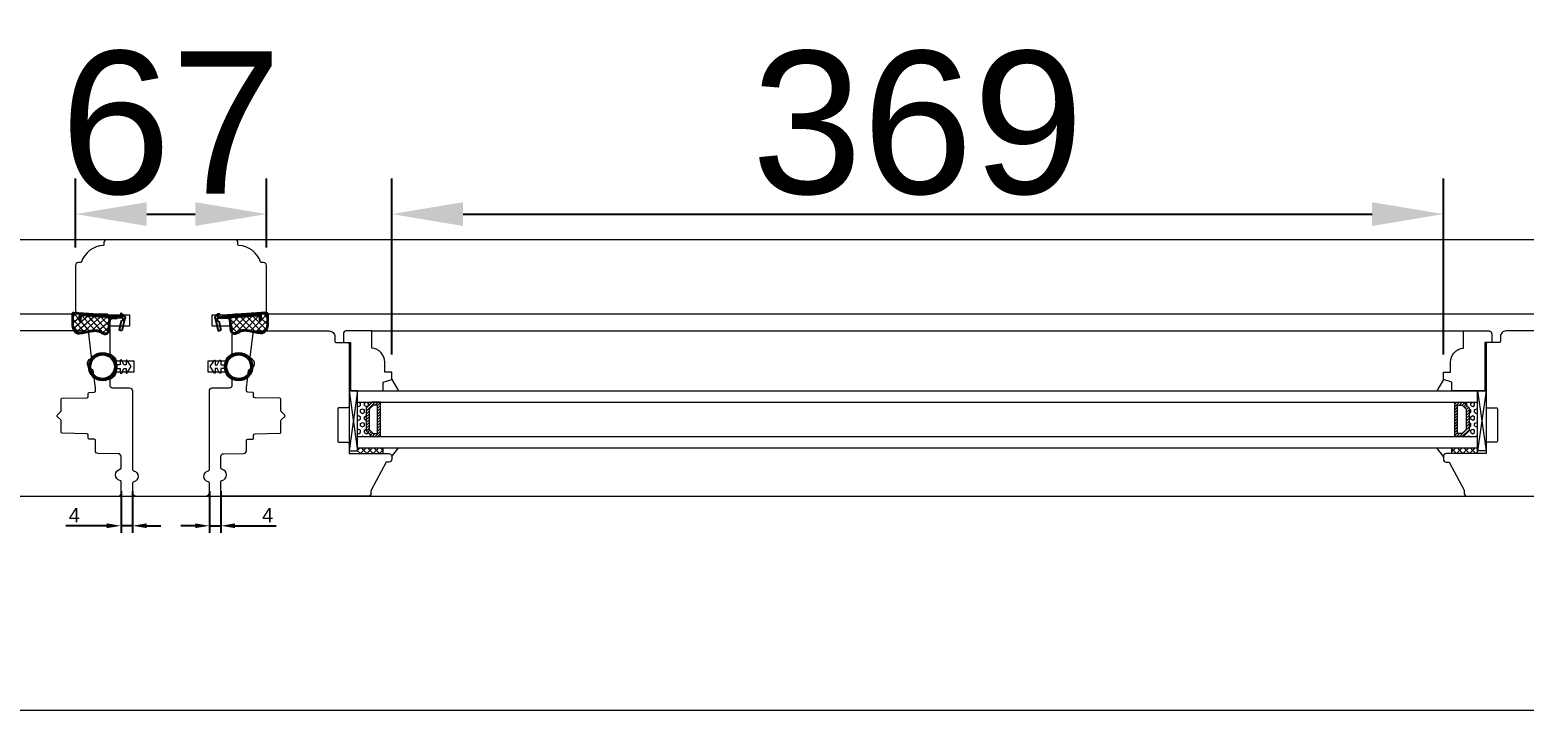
# Model space of a CAD drawing. Header units: millimetres. Extents: x 0 to 182016, y 11 to 3710.
# Drawn here: x 14310 to 14835, y 990 to 1228 of the extents above; entities that cross this region are included whole.
import ezdxf

# ---------------------------------------------------------------- set-up
doc = ezdxf.new("R2010")
doc.units = ezdxf.units.MM
for name, color, linetype, lineweight in [('Matmenys', 10, 'Continuous', 20), ('OTHER', 251, 'Continuous', 13), ('Stakta', 7, 'Continuous', 25), ('Testinės profilio linijos', 7, 'Continuous', 5)]:
    doc.layers.add(name, color=color, linetype=linetype, lineweight=lineweight)
doc.styles.get("Standard").update_dxf_attribs({"font": 'arial.ttf'})
doc.dimstyles.new('2', dxfattribs={"dimscale": 2, "dimtxt": 2.5, "dimasz": 2.5, "dimexe": 1.25, "dimexo": 0.625, "dimtad": 1, "dimtxsty": 'Standard', "dimcen": 2.5, "dimadec": 0, "dimazin": 0, "dimtfac": 1, "dimtmove": 0, "dimatfit": 3, "dimfxl": 1, "dimarcsym": 0})
doc.dimstyles.new('Padidinti matmenys', dxfattribs={"dimscale": 10, "dimtxt": 5, "dimasz": 2.5, "dimexe": 1.25, "dimexo": 0.625, "dimtad": 1, "dimdec": 1, "dimtxsty": 'Standard', "dimcen": 2.5, "dimadec": 0, "dimazin": 0, "dimtfac": 1, "dimtdec": 1, "dimtmove": 0, "dimatfit": 3, "dimfxl": 1, "dimarcsym": 0})

# ---------------------------------------------------------------- blocks, each defined once
blk = doc.blocks.new('*D1421')
at = {"layer": 'Defpoints', "color": 0, "transparency": 16777216}
for p in [(14373.22, 1067.84), (14377.22, 1067.84), (14373.22, 1054.47)]:
    blk.add_point(p, dxfattribs=at)
at = {"layer": 'Matmenys', "color": 0, "lineweight": -2, "transparency": 16777216}
for p, q in [((14373.22, 1066.59), (14373.22, 1051.97)), ((14377.22, 1066.59), (14377.22, 1051.97)), ((14368.22, 1054.47), (14363.22, 1054.47)), ((14373.22, 1054.47), (14377.22, 1054.47)), ((14382.22, 1054.47), (14396.62, 1054.47))]:
    blk.add_line(p, q, dxfattribs=at)
at = {"layer": 'Matmenys', "color": 0, "transparency": 16777216}
for points in [[(14368.22, 1055.31), (14368.22, 1053.64), (14373.22, 1054.47)], [(14382.22, 1055.31), (14382.22, 1053.64), (14377.22, 1054.47)]]:
    blk.add_solid(points, dxfattribs=at)
at = {"layer": 'Matmenys', "color": 0, "transparency": 16777216, "insert": (14393.64, 1058.22), "char_height": 5, "attachment_point": 5}
blk.add_mtext('4', dxfattribs=at)
blk = doc.blocks.new('*D1422')
at = {"layer": 'Defpoints', "color": 0, "transparency": 16777216}
for p in [(14342.22, 1067.84), (14346.22, 1067.84), (14346.22, 1054.47)]:
    blk.add_point(p, dxfattribs=at)
at = {"layer": 'Matmenys', "color": 0, "lineweight": -2, "transparency": 16777216}
for p, q in [((14342.22, 1066.59), (14342.22, 1051.97)), ((14346.22, 1066.59), (14346.22, 1051.97)), ((14337.22, 1054.47), (14322.82, 1054.47)), ((14346.22, 1054.47), (14342.22, 1054.47)), ((14351.22, 1054.47), (14356.22, 1054.47))]:
    blk.add_line(p, q, dxfattribs=at)
at = {"layer": 'Matmenys', "color": 0, "transparency": 16777216}
for points in [[(14337.22, 1055.31), (14337.22, 1053.64), (14342.22, 1054.47)], [(14351.22, 1055.31), (14351.22, 1053.64), (14346.22, 1054.47)]]:
    blk.add_solid(points, dxfattribs=at)
at = {"layer": 'Matmenys', "color": 0, "transparency": 16777216, "insert": (14325.8, 1058.22), "char_height": 5, "attachment_point": 5}
blk.add_mtext('4', dxfattribs=at)
blk = doc.blocks.new('*D1440')
at = {"color": 0, "lineweight": -2, "transparency": 16777216}
for p, q in [((14437.22, 1114.56), (14437.22, 1176.3)), ((14806.21, 1114.56), (14806.21, 1176.3)), ((14462.22, 1163.8), (14781.21, 1163.8))]:
    blk.add_line(p, q, dxfattribs=at)
at = {"color": 0, "transparency": 16777216}
for points in [[(14462.22, 1167.97), (14462.22, 1159.64), (14437.22, 1163.8)], [(14781.21, 1167.97), (14781.21, 1159.64), (14806.21, 1163.8)]]:
    blk.add_solid(points, dxfattribs=at)
at = {"layer": 'Defpoints', "color": 0, "transparency": 16777216}
for p in [(14806.21, 1163.8), (14437.22, 1108.31), (14806.21, 1108.31)]:
    blk.add_point(p, dxfattribs=at)
at = {"color": 0, "lineweight": 5, "transparency": 16777216, "insert": (14621.72, 1195.6), "char_height": 50, "attachment_point": 5}
blk.add_mtext('369', dxfattribs=at)
blk = doc.blocks.new('*D2009')
at = {"color": 0, "lineweight": -2, "transparency": 16777216}
for p, q in [((14326.22, 1152.05), (14326.22, 1176.3)), ((14393.22, 1152.05), (14393.22, 1176.3)), ((14351.22, 1163.8), (14368.22, 1163.8))]:
    blk.add_line(p, q, dxfattribs=at)
at = {"color": 0, "transparency": 16777216}
for points in [[(14351.22, 1167.97), (14351.22, 1159.64), (14326.22, 1163.8)], [(14368.22, 1167.97), (14368.22, 1159.64), (14393.22, 1163.8)]]:
    blk.add_solid(points, dxfattribs=at)
at = {"layer": 'Defpoints', "color": 0, "transparency": 16777216}
for p in [(14393.22, 1163.8), (14326.22, 1145.8), (14393.22, 1145.8)]:
    blk.add_point(p, dxfattribs=at)
at = {"color": 0, "lineweight": 5, "transparency": 16777216, "insert": (14359.72, 1195.58), "char_height": 50, "attachment_point": 5}
blk.add_mtext('67', dxfattribs=at)

msp = doc.modelspace()

# ---------------------------------------------------------------- hatches: boundary and pattern name
at = {"lineweight": 0}
h = msp.add_hatch(dxfattribs=at)
h.set_pattern_fill('HEX', color=256, scale=0.25, angle=90, style=0)
h.set_pattern_definition([(90, (-3922.0498, -11821.5974), (1.374815, -4e-16), [0.79375, -1.5875]), (330, (-3922.0498, -11821.5974), (-0.6874075, -1.190624716), [0.79375, -1.5875]), (30, (-3922.0498, -11820.8036), (0.6874075, -1.190624716), [0.79375, -1.5875])])
h.paths.add_polyline_path([(14425.2212721, 1085.8109378), (14430.2212721, 1085.8109378), (14428.2212721, 1087.8109378), (14428.2212721, 1095.8109378), (14430.2212721, 1097.8109378), (14425.2212721, 1097.8116468)])
h = msp.add_hatch(dxfattribs=at)
h.set_pattern_fill('JIS_WOOD', color=256, angle=90, style=0)
h.set_pattern_definition([(45, (-3922.04975, -11821.59735), (0.5, -0.5), [])])
h.paths.add_polyline_path([(14428.2212721, 1095.8109378), (14428.2212721, 1087.8109378), (14430.2212721, 1085.8109378), (14433.2212721, 1085.8109378), (14433.2390055, 1097.8475204), (14430.2212721, 1097.8109378)])
h.paths.add_polyline_path([(14429.2212721, 1088.2251513), (14429.2212721, 1095.3967242), (14430.6354857, 1096.8109378), (14432.2212721, 1096.8109378), (14432.2212721, 1086.8109378), (14430.6354857, 1086.8109378)], flags=16)
h = msp.add_hatch(dxfattribs=at)
h.set_pattern_fill('JIS_WOOD', color=256, angle=90, style=0)
h.set_pattern_definition([(45, (-3932.56094, -11821.59735), (0.5, -0.5), [])])
h.paths.add_polyline_path([(14815.2101689, 1095.8109378), (14815.2101689, 1087.8109378), (14813.2101689, 1085.8109378), (14810.2101689, 1085.8109378), (14810.1924354, 1097.8475204), (14813.2101689, 1097.8109378)])
h.paths.add_polyline_path([(14814.2101689, 1088.2251513), (14814.2101689, 1095.3967242), (14812.7959553, 1096.8109378), (14811.2101689, 1096.8109378), (14811.2101689, 1086.8109378), (14812.7959553, 1086.8109378)], flags=16)
h = msp.add_hatch(dxfattribs=at)
h.set_pattern_fill('HEX', color=256, scale=0.25, angle=90, style=0)
h.set_pattern_definition([(90, (-3932.561, -11821.5974), (1.374815, -4e-16), [0.79375, -1.5875]), (330, (-3932.561, -11821.5974), (-0.6874075, -1.190624716), [0.79375, -1.5875]), (30, (-3932.561, -11820.8036), (0.6874075, -1.190624716), [0.79375, -1.5875])])
h.paths.add_polyline_path([(14818.2101689, 1085.8109378), (14813.2101689, 1085.8109378), (14815.2101689, 1087.8109378), (14815.2101689, 1095.8109378), (14813.2101689, 1097.8109378), (14818.2101689, 1097.8116468)])
at = {"lineweight": 0, "ltscale": 0.5}
h = msp.add_hatch(dxfattribs=at)
h.set_pattern_fill('ANSI37', color=256, scale=0.5, angle=90, style=0)
h.set_pattern_definition([(135, (14421.7213, 1079.8116), (-1.12253, -1.12253), []), (225, (14421.7213, 1079.8116), (1.12253, -1.12253), [])])
h.paths.add_polyline_path([(14434.2212721, 1081.8116468), (14425.2212721, 1081.8116468), (14425.2212721, 1079.8116468), (14434.2212721, 1079.8116468)])
h = msp.add_hatch(dxfattribs=at)
h.set_pattern_fill('ANSI37', color=256, scale=0.5, angle=90, style=0)
h.set_pattern_definition([(135, (14411.2101, 1079.8116), (-1.122532, -1.122532), []), (225, (14411.2101, 1079.8116), (1.122532, -1.122532), [])])
h.paths.add_polyline_path([(14809.2101689, 1081.8116468), (14818.2101689, 1081.8116468), (14818.2101689, 1079.8116468), (14809.2101689, 1079.8116468)])
at = {"layer": 'Matmenys'}
h = msp.add_hatch(dxfattribs=at)
h.set_pattern_fill('ANSI37', color=252, scale=0.5, angle=-93.589345612, style=0)
h.set_pattern_definition([(311.4106544, (10761.1958, -271065.189), (1.190606082, 1.0500540025), []), (41.4106544, (10761.1958, -271065.189), (-1.0500540025, 1.190606082), [])])
edge = h.paths.add_edge_path()
edge.add_arc((14328.1471562, 1128.1172231), 0.1, 86.410654388, 176.410654388)
edge.add_line((14328.0473523, 1128.1234836), (14327.9502691, 1126.5757979))
edge.add_arc((14327.7007595, 1126.5914491), 0.25, 176.410654388, 356.410654388, ccw=False)
edge.add_line((14327.4512499, 1126.6071004), (14327.5796356, 1128.6538053))
edge.add_arc((14327.6794394, 1128.6475448), 0.1, 86.410654381, 176.410654388, ccw=False)
edge.add_line((14327.6856999, 1128.7473486), (14327.6904449, 1128.8229916))
edge.add_line((14327.6904449, 1128.8229916), (14325.708644, 1128.947306))
edge.add_spline(control_points=[(14325.708644, 1128.947306), (14325.6294855, 1128.9355037), (14325.5594938, 1128.9243281), (14325.475743, 1128.9025342), (14325.4521787, 1128.8931484), (14325.4282957, 1128.8804535), (14325.4202361, 1128.8742043), (14325.3957482, 1128.8486154), (14325.3768554, 1128.8193784), (14325.343152, 1128.7150587), (14325.3300301, 1128.6421264), (14325.3103279, 1128.3891434), (14325.3208263, 1128.1753093), (14325.3401544, 1127.7328308), (14325.3446298, 1127.513502), (14325.345706, 1127.0936111), (14325.342674, 1126.8905249), (14325.3299636, 1126.3003176), (14325.3167871, 1125.9322675), (14325.3170488, 1125.1790861), (14325.3355451, 1124.8023362), (14325.4387315, 1124.2092317), (14325.4986255, 1123.9816608), (14325.6516611, 1123.5845596), (14325.7344105, 1123.4127719), (14325.9384107, 1123.0716042), (14326.0585255, 1122.9054015), (14326.3259706, 1122.6142418), (14326.4736443, 1122.4906618), (14326.7548288, 1122.330943), (14326.8901251, 1122.2833891), (14327.1914239, 1122.2237841), (14327.3550239, 1122.2130808), (14327.9396207, 1122.2268247), (14328.4035363, 1122.3215789), (14329.2960324, 1122.4933212), (14329.7231126, 1122.5770158), (14330.8014613, 1122.7882021), (14331.4595118, 1122.9219362), (14332.4526137, 1123.0468622), (14332.7562149, 1123.077356), (14333.3782585, 1123.1016915), (14333.6941626, 1123.0941507), (14334.2433708, 1123.0092664), (14334.4794542, 1122.9479277), (14334.8801056, 1122.7754674), (14335.0387382, 1122.6806189), (14335.3373969, 1122.4963506), (14335.4788542, 1122.4064931), (14335.7806371, 1122.25041), (14335.9456898, 1122.1804398), (14336.3108115, 1122.0607086), (14336.5117616, 1122.0177061), (14336.8511782, 1121.9938074), (14336.9931637, 1122.0070132), (14337.1883844, 1122.0670524), (14337.2537122, 1122.1037926), (14337.3804355, 1122.2123417), (14337.4396134, 1122.2844079), (14337.5966909, 1122.5484955), (14337.6781906, 1122.7896038), (14337.7948079, 1123.3400147), (14337.8313394, 1123.6482098), (14337.8846109, 1124.2444276), (14337.9038334, 1124.5319786), (14337.9471928, 1125.0624685), (14337.969329, 1125.3107269), (14338.0055433, 1125.7155292), (14338.0196297, 1125.8729326), (14338.0477518, 1126.196865), (14338.0627879, 1126.3751822), (14338.1310729, 1126.6780493), (14338.1667079, 1126.7958713), (14338.2623047, 1127.0083501), (14338.3154516, 1127.1022648), (14338.4340924, 1127.2474586), (14338.4897146, 1127.3024767), (14338.6134818, 1127.3915687), (14338.6771088, 1127.4244481), (14338.7959729, 1127.4726162), (14338.8530499, 1127.4894975), (14338.9536303, 1127.5154414), (14338.9980259, 1127.525159), (14339.0390222, 1127.5341949)], knot_values=[0, 0, 0, 0, 0.2245066002, 0.2245066002, 0.377043448, 0.377043448, 0.5295802957, 0.5295802957, 0.8082977366, 0.8082977366, 1.0870151774, 1.0870151774, 1.6244414062, 1.6244414062, 2.161867635, 2.161867635, 2.6992938638, 2.6992938638, 3.7741463214, 3.7741463214, 5.0334406395, 5.0334406395, 5.8656302806, 5.8656302806, 6.5060139406, 6.5060139406, 7.1463976006, 7.1463976006, 7.7996240151, 7.7996240151, 8.3563201169, 8.3563201169, 8.9130162187, 8.9130162187, 10.239934143, 10.239934143, 11.5668520673, 11.5668520673, 13.5970761059, 13.5970761059, 14.4582175179, 14.4582175179, 15.3193589298, 15.3193589298, 15.9856015553, 15.9856015553, 16.5061017172, 16.5061017172, 17.0266018791, 17.0266018791, 17.547102041, 17.547102041, 18.1672448488, 18.1672448488, 18.7176261004, 18.7176261004, 19.1465766047, 19.1465766047, 19.5755271091, 19.5755271091, 20.3898249977, 20.3898249977, 21.2041228863, 21.2041228863, 21.9655448497, 21.9655448497, 22.7269668131, 22.7269668131, 23.2229068178, 23.2229068178, 23.7188468224, 23.7188468224, 24.0184411081, 24.0184411081, 24.2549295987, 24.2549295987, 24.4119994701, 24.4119994701, 24.5501072405, 24.5501072405, 24.6882150108, 24.6882150108, 24.8099116426, 24.8099116426, 24.8099116426, 24.8099116426], degree=3, periodic=0)
edge.add_line((14339.0390222, 1127.5341949), (14328.1534167, 1128.217027))
h = msp.add_hatch(dxfattribs=at)
h.set_pattern_fill('ANSI37', color=252, scale=0.5, angle=-180, style=0)
h.set_pattern_definition([(225, (-145253.6637, -1098353.8803), (1.1225320151, -1.1225320151), []), (315, (-145253.6637, -1098353.8803), (1.1225320151, 1.1225320151), [])])
edge = h.paths.add_edge_path()
edge.add_arc((14390.632825, 1128.1172231), 0.1, 363.589345612, 453.589345612, ccw=False)
edge.add_line((14390.7326289, 1128.1234836), (14390.8297121, 1126.5757979))
edge.add_arc((14391.0792217, 1126.5914491), 0.25, 183.589345612, 363.589345612)
edge.add_line((14391.3287313, 1126.6071004), (14391.2003456, 1128.6538053))
edge.add_arc((14391.1005418, 1128.6475448), 0.1, 363.589345612, 453.589345619)
edge.add_line((14391.0942813, 1128.7473486), (14391.0895363, 1128.8229916))
edge.add_line((14391.0895363, 1128.8229916), (14393.0713372, 1128.947306))
edge.add_spline(control_points=[(14393.0713372, 1128.947306), (14393.1504957, 1128.9355037), (14393.2204874, 1128.9243281), (14393.3042382, 1128.9025342), (14393.3278025, 1128.8931484), (14393.3516855, 1128.8804535), (14393.3597452, 1128.8742043), (14393.384233, 1128.8486154), (14393.4031259, 1128.8193784), (14393.4368292, 1128.7150587), (14393.4499511, 1128.6421264), (14393.4696533, 1128.3891434), (14393.459155, 1128.1753093), (14393.4398268, 1127.7328308), (14393.4353514, 1127.513502), (14393.4342753, 1127.0936111), (14393.4373073, 1126.8905249), (14393.4500177, 1126.3003176), (14393.4631941, 1125.9322675), (14393.4629324, 1125.1790861), (14393.4444361, 1124.8023362), (14393.3412497, 1124.2092317), (14393.2813557, 1123.9816608), (14393.1283201, 1123.5845596), (14393.0455707, 1123.4127719), (14392.8415705, 1123.0716042), (14392.7214557, 1122.9054015), (14392.4540106, 1122.6142418), (14392.3063369, 1122.4906618), (14392.0251524, 1122.330943), (14391.8898562, 1122.2833891), (14391.5885573, 1122.2237841), (14391.4249573, 1122.2130808), (14390.8403605, 1122.2268247), (14390.3764449, 1122.3215789), (14389.4839488, 1122.4933212), (14389.0568686, 1122.5770158), (14387.97852, 1122.7882021), (14387.3204694, 1122.9219362), (14386.3273675, 1123.0468622), (14386.0237663, 1123.077356), (14385.4017227, 1123.1016915), (14385.0858187, 1123.0941507), (14384.5366104, 1123.0092664), (14384.300527, 1122.9479277), (14383.8998756, 1122.7754674), (14383.7412431, 1122.6806189), (14383.4425843, 1122.4963506), (14383.301127, 1122.4064931), (14382.9993442, 1122.25041), (14382.8342914, 1122.1804398), (14382.4691697, 1122.0607086), (14382.2682196, 1122.0177061), (14381.928803, 1121.9938074), (14381.7868175, 1122.0070132), (14381.5915968, 1122.0670524), (14381.526269, 1122.1037926), (14381.3995457, 1122.2123417), (14381.3403679, 1122.2844079), (14381.1832903, 1122.5484955), (14381.1017906, 1122.7896038), (14380.9851733, 1123.3400147), (14380.9486418, 1123.6482098), (14380.8953703, 1124.2444276), (14380.8761479, 1124.5319786), (14380.8327884, 1125.0624685), (14380.8106522, 1125.3107269), (14380.7744379, 1125.7155292), (14380.7603515, 1125.8729326), (14380.7322294, 1126.196865), (14380.7171933, 1126.3751822), (14380.6489083, 1126.6780493), (14380.6132733, 1126.7958713), (14380.5176765, 1127.0083501), (14380.4645296, 1127.1022648), (14380.3458889, 1127.2474586), (14380.2902666, 1127.3024767), (14380.1664994, 1127.3915687), (14380.1028724, 1127.4244481), (14379.9840083, 1127.4726162), (14379.9269313, 1127.4894975), (14379.8263509, 1127.5154414), (14379.7819553, 1127.525159), (14379.740959, 1127.5341949)], knot_values=[0, 0, 0, 0, 0.2245066002, 0.2245066002, 0.377043448, 0.377043448, 0.5295802957, 0.5295802957, 0.8082977366, 0.8082977366, 1.0870151774, 1.0870151774, 1.6244414062, 1.6244414062, 2.161867635, 2.161867635, 2.6992938638, 2.6992938638, 3.7741463214, 3.7741463214, 5.0334406395, 5.0334406395, 5.8656302806, 5.8656302806, 6.5060139406, 6.5060139406, 7.1463976006, 7.1463976006, 7.7996240151, 7.7996240151, 8.3563201169, 8.3563201169, 8.9130162187, 8.9130162187, 10.239934143, 10.239934143, 11.5668520673, 11.5668520673, 13.5970761059, 13.5970761059, 14.4582175179, 14.4582175179, 15.3193589298, 15.3193589298, 15.9856015553, 15.9856015553, 16.5061017172, 16.5061017172, 17.0266018791, 17.0266018791, 17.547102041, 17.547102041, 18.1672448488, 18.1672448488, 18.7176261004, 18.7176261004, 19.1465766047, 19.1465766047, 19.5755271091, 19.5755271091, 20.3898249977, 20.3898249977, 21.2041228863, 21.2041228863, 21.9655448497, 21.9655448497, 22.7269668131, 22.7269668131, 23.2229068178, 23.2229068178, 23.7188468224, 23.7188468224, 24.0184411081, 24.0184411081, 24.2549295987, 24.2549295987, 24.4119994701, 24.4119994701, 24.5501072405, 24.5501072405, 24.6882150108, 24.6882150108, 24.8099116426, 24.8099116426, 24.8099116426, 24.8099116426], degree=3, periodic=0)
edge.add_line((14379.740959, 1127.5341949), (14390.6265645, 1128.217027))

# ---------------------------------------------------------------- linework, layer by layer
at = {"color": 1}
for p, q in [((14325.6644037, 1129.2440261), (14340.9892192, 1128.2827314)), ((14325.708644, 1128.947306), (14340.9435887, 1127.9916487)), ((14393.1155775, 1129.2440261), (14377.7907621, 1128.2827314)), ((14393.0713372, 1128.947306), (14377.8363925, 1127.9916487)), ((14339.103595, 1127.2412268), (14340.8640463, 1127.1307972)), ((14379.6763862, 1127.2412268), (14377.9159349, 1127.1307972))]:
    msp.add_line(p, q, dxfattribs=at)
for p, q in [((14327.5796356, 1128.6538053), (14327.4512499, 1126.6071004)), ((14327.6856999, 1128.7473486), (14327.6904449, 1128.8229916)), ((14342.9439639, 1127.7902286), (14327.6856999, 1128.7473486)), ((14328.0473523, 1128.1234836), (14327.9502691, 1126.5757979)), ((14342.9871818, 1127.2865349), (14328.1534167, 1128.217027)), ((14342.6408913, 1128.8110732), (14341.8932506, 1128.8579711)), ((14341.8932506, 1128.8579711), (14342.9439639, 1127.7902286)), ((14342.6408913, 1128.8110732), (14343.6712326, 1127.7446085)), ((14342.9871818, 1127.2865349), (14342.7499869, 1126.2380717)), ((14343.6712326, 1127.7446085), (14343.6399301, 1127.2455893)), ((14376.1390899, 1128.8110732), (14375.1087487, 1127.7446085)), ((14375.1087487, 1127.7446085), (14375.1400511, 1127.2455893)), ((14375.7927995, 1127.2865349), (14390.6265645, 1128.217027)), ((14375.7927995, 1127.2865349), (14376.0299943, 1126.2380717)), ((14376.8867306, 1128.8579711), (14375.8360174, 1127.7902286)), ((14375.8360174, 1127.7902286), (14391.0942813, 1128.7473486)), ((14376.1390899, 1128.8110732), (14376.8867306, 1128.8579711)), ((14390.7326289, 1128.1234836), (14390.8297121, 1126.5757979)), ((14391.0942813, 1128.7473486), (14391.0895363, 1128.8229916)), ((14391.2003456, 1128.6538053), (14391.3287313, 1126.6071004)), ((14342.2623109, 1126.3483991), (14341.5338457, 1123.1283926)), ((14342.5091977, 1122.9077378), (14341.5338457, 1123.1283926)), ((14342.7499869, 1126.2380717), (14342.2623109, 1126.3483991)), ((14343.4926442, 1127.2548282), (14342.5091977, 1122.9077378)), ((14343.6399301, 1127.2455893), (14343.4926442, 1127.2548282)), ((14375.1400511, 1127.2455893), (14375.287337, 1127.2548282)), ((14375.287337, 1127.2548282), (14376.2707835, 1122.9077378)), ((14376.0299943, 1126.2380717), (14376.5176703, 1126.3483991)), ((14376.2707835, 1122.9077378), (14377.2461355, 1123.1283926)), ((14376.5176703, 1126.3483991), (14377.2461355, 1123.1283926))]:
    msp.add_line(p, q)
at = {"lineweight": 9}
for p, q in [((14430.2212721, 1122.8116468), (14813.2101689, 1122.8116468)), ((14425.2213572, 1101.8116468), (14818.2100838, 1101.8116468)), ((14425.2213572, 1097.8116468), (14818.2100838, 1097.8116468)), ((14425.2213572, 1085.8116468), (14818.2100838, 1085.8116468)), ((14425.2213572, 1081.8116468), (14818.2100838, 1081.8116468))]:
    msp.add_line(p, q, dxfattribs=at)
at = {"lineweight": 0}
for p, q in [((14425.2212721, 1101.8109378), (14422.2212721, 1080.8109378)), ((14422.2212721, 1101.8109378), (14425.2212721, 1080.8109378)), ((14437.2212721, 1105.8116468), (14439.5079372, 1101.8116468)), ((14806.2101689, 1105.8116468), (14803.9235038, 1101.8116468)), ((14818.2101689, 1101.8109378), (14821.2101689, 1080.8109378)), ((14821.2101689, 1101.8109378), (14818.2101689, 1080.8109378)), ((14434.2212721, 1079.8116468), (14434.2212721, 1081.8116468)), ((14437.2212721, 1078.8116468), (14439.5079372, 1081.8116468)), ((14806.2101689, 1078.8116468), (14803.9235038, 1081.8116468)), ((14809.2101689, 1079.8116468), (14809.2101689, 1081.8116468)), ((14818.2101689, 1079.8116468), (14818.2101689, 1082.8116468))]:
    msp.add_line(p, q, dxfattribs=at)
at = {"lineweight": 5}
msp.add_line((13759.2323749, 989.8116468), (15484.199066, 989.8116468), dxfattribs=at)
at = {"lineweight": 0}
for points in [[(14430.2212721, 1116.8116468), (14430.2212721, 1122.8116468), (14421.2212721, 1122.8116468, 0.4142135624), (14420.2212721, 1121.8116468), (14420.2212721, 1118.8116468), (14422.7212721, 1118.8116468), (14422.7212721, 1101.8116468), (14434.2212721, 1101.8116468), (14434.2212721, 1104.8116468), (14437.2212721, 1105.8116468), (14437.2212721, 1108.3116468), (14434.7212721, 1108.3116468), (14434.7212721, 1111.8367097, 0.3851703882), (14430.2212721, 1116.8116468)], [(14813.2101689, 1116.8116468), (14813.2101689, 1122.8116468), (14822.2101689, 1122.8116468, -0.4142135624), (14823.2101689, 1121.8116468), (14823.2101689, 1118.8116468), (14820.7101689, 1118.8116468), (14820.7101689, 1101.8116468), (14809.2101689, 1101.8116468), (14809.2101689, 1104.8116468), (14806.2101689, 1105.8116468), (14806.2101689, 1108.3116468), (14808.7101689, 1108.3116468), (14808.7101689, 1111.8367097, -0.3851703882), (14813.2101689, 1116.8116468)]]:
    msp.add_lwpolyline(points, format="xyb", dxfattribs=at)
for points in [[(14422.2212721, 1101.8109378), (14422.2212721, 1080.8109378), (14425.2212721, 1080.8109378), (14425.2212721, 1101.8109378)], [(14821.2101689, 1101.8109378), (14821.2101689, 1080.8109378), (14818.2101689, 1080.8109378), (14818.2101689, 1101.8109378)], [(14428.2212721, 1095.8109378), (14428.2212721, 1087.8109378), (14430.2212721, 1085.8109378), (14433.2212721, 1085.8109378), (14433.2212721, 1097.8109378), (14430.2212721, 1097.8109378)], [(14429.2212721, 1095.3967242), (14429.2212721, 1088.2251513), (14430.6354857, 1086.8109378), (14432.2212721, 1086.8109378), (14432.2212721, 1096.8109378), (14430.6354857, 1096.8109378)], [(14815.2101689, 1095.8109378), (14815.2101689, 1087.8109378), (14813.2101689, 1085.8109378), (14810.2101689, 1085.8109378), (14810.2101689, 1097.8109378), (14813.2101689, 1097.8109378)], [(14814.2101689, 1095.3967242), (14814.2101689, 1088.2251513), (14812.7959553, 1086.8109378), (14811.2101689, 1086.8109378), (14811.2101689, 1096.8109378), (14812.7959553, 1096.8109378)]]:
    msp.add_lwpolyline(points, close=True, dxfattribs=at)
at = {"color": 18, "linetype": 'ByBlock', "true_color": 0x000000}
for centre, radius in [((14335.738771, 1110.3018164), 4.85), ((14335.738771, 1110.3018164), 4.25), ((14383.4708875, 1110.3018164), 4.85), ((14383.4708875, 1110.3018164), 4.25)]:
    msp.add_circle(centre, radius, dxfattribs=at)
for centre, radius, start, end in [((14327.6794394, 1128.6475448), 0.1, 86.410654388, 176.410654391), ((14328.1471562, 1128.1172231), 0.1, 86.410654388, 176.410654391), ((14390.632825, 1128.1172231), 0.1, 3.589345609, 93.589345612), ((14391.1005418, 1128.6475448), 0.1, 3.589345609, 93.589345612), ((14327.7007595, 1126.5914491), 0.25, 176.410654391, 356.410654391), ((14391.0792217, 1126.5914491), 0.25, 183.589345609, 3.589345609)]:
    msp.add_arc(centre, radius, start, end)
at = {"color": 1}
for points in [[(14325.6644037, 1129.2440261), (14325.3029034, 1129.1535293), (14325.0333625, 1127.8796708), (14325.5217518, 1123.1872979), (14326.5649496, 1122.0972916), (14328.7284215, 1122.0786752), (14330.4264613, 1122.4090491), (14332.5919022, 1122.7559654), (14334.6286238, 1122.5565367), (14335.4568686, 1122.0803677), (14337.3114088, 1121.8001043), (14338.2038547, 1124.5122829), (14338.3310222, 1125.9911585), (14338.4489935, 1126.6784264), (14338.7511992, 1127.1203117), (14339.103595, 1127.2412268)], [(14393.1155775, 1129.2440261), (14393.4770778, 1129.1535293), (14393.7466187, 1127.8796708), (14393.2582294, 1123.1872979), (14392.2150316, 1122.0972916), (14390.0515597, 1122.0786752), (14388.3535199, 1122.4090491), (14386.188079, 1122.7559654), (14384.1513574, 1122.5565367), (14383.3231126, 1122.0803677), (14381.4685725, 1121.8001043), (14380.5761266, 1124.5122829), (14380.448959, 1125.9911585), (14380.3309877, 1126.6784264), (14380.028782, 1127.1203117), (14379.6763862, 1127.2412268)]]:
    msp.add_spline(points, degree=3, dxfattribs=at)
for points in [[(14325.708644, 1128.947306), (14325.6294855, 1128.9355037), (14325.5594938, 1128.9243281), (14325.475743, 1128.9025342), (14325.4521787, 1128.8931484), (14325.4282957, 1128.8804535), (14325.4202361, 1128.8742043), (14325.3957482, 1128.8486154), (14325.3768554, 1128.8193784), (14325.343152, 1128.7150587), (14325.3300301, 1128.6421264), (14325.3103279, 1128.3891434), (14325.3208263, 1128.1753093), (14325.3401544, 1127.7328308), (14325.3446298, 1127.513502), (14325.345706, 1127.0936111), (14325.342674, 1126.8905249), (14325.3299636, 1126.3003176), (14325.3167871, 1125.9322675), (14325.3170488, 1125.1790861), (14325.3355451, 1124.8023362), (14325.4387315, 1124.2092317), (14325.4986255, 1123.9816608), (14325.6516611, 1123.5845596), (14325.7344105, 1123.4127719), (14325.9384107, 1123.0716042), (14326.0585255, 1122.9054015), (14326.3259706, 1122.6142418), (14326.4736443, 1122.4906618), (14326.7548288, 1122.330943), (14326.8901251, 1122.2833891), (14327.1914239, 1122.2237841), (14327.3550239, 1122.2130808), (14327.9396207, 1122.2268247), (14328.4035363, 1122.3215789), (14329.2960324, 1122.4933212), (14329.7231126, 1122.5770158), (14330.8014613, 1122.7882021), (14331.4595118, 1122.9219362), (14332.4526137, 1123.0468622), (14332.7562149, 1123.077356), (14333.3782585, 1123.1016915), (14333.6941626, 1123.0941507), (14334.2433708, 1123.0092664), (14334.4794542, 1122.9479277), (14334.8801056, 1122.7754674), (14335.0387382, 1122.6806189), (14335.3373969, 1122.4963506), (14335.4788542, 1122.4064931), (14335.7806371, 1122.25041), (14335.9456898, 1122.1804398), (14336.3108115, 1122.0607086), (14336.5117616, 1122.0177061), (14336.8511782, 1121.9938074), (14336.9931637, 1122.0070132), (14337.1883844, 1122.0670524), (14337.2537122, 1122.1037926), (14337.3804355, 1122.2123417), (14337.4396134, 1122.2844079), (14337.5966909, 1122.5484955), (14337.6781906, 1122.7896038), (14337.7948079, 1123.3400147), (14337.8313394, 1123.6482098), (14337.8846109, 1124.2444276), (14337.9038334, 1124.5319786), (14337.9471928, 1125.0624685), (14337.969329, 1125.3107269), (14338.0055433, 1125.7155292), (14338.0196297, 1125.8729326), (14338.0477518, 1126.196865), (14338.0627879, 1126.3751822), (14338.1310729, 1126.6780493), (14338.1667079, 1126.7958713), (14338.2623047, 1127.0083501), (14338.3154516, 1127.1022648), (14338.4340924, 1127.2474586), (14338.4897146, 1127.3024767), (14338.6134818, 1127.3915687), (14338.6771088, 1127.4244481), (14338.7959729, 1127.4726162), (14338.8530499, 1127.4894975), (14338.9536303, 1127.5154414), (14338.9980259, 1127.525159), (14339.0390222, 1127.5341949)], [(14393.0713372, 1128.947306), (14393.1504957, 1128.9355037), (14393.2204874, 1128.9243281), (14393.3042382, 1128.9025342), (14393.3278025, 1128.8931484), (14393.3516855, 1128.8804535), (14393.3597452, 1128.8742043), (14393.384233, 1128.8486154), (14393.4031259, 1128.8193784), (14393.4368292, 1128.7150587), (14393.4499511, 1128.6421264), (14393.4696533, 1128.3891434), (14393.459155, 1128.1753093), (14393.4398268, 1127.7328308), (14393.4353514, 1127.513502), (14393.4342753, 1127.0936111), (14393.4373073, 1126.8905249), (14393.4500177, 1126.3003176), (14393.4631941, 1125.9322675), (14393.4629324, 1125.1790861), (14393.4444361, 1124.8023362), (14393.3412497, 1124.2092317), (14393.2813557, 1123.9816608), (14393.1283201, 1123.5845596), (14393.0455707, 1123.4127719), (14392.8415705, 1123.0716042), (14392.7214557, 1122.9054015), (14392.4540106, 1122.6142418), (14392.3063369, 1122.4906618), (14392.0251524, 1122.330943), (14391.8898562, 1122.2833891), (14391.5885573, 1122.2237841), (14391.4249573, 1122.2130808), (14390.8403605, 1122.2268247), (14390.3764449, 1122.3215789), (14389.4839488, 1122.4933212), (14389.0568686, 1122.5770158), (14387.97852, 1122.7882021), (14387.3204694, 1122.9219362), (14386.3273675, 1123.0468622), (14386.0237663, 1123.077356), (14385.4017227, 1123.1016915), (14385.0858187, 1123.0941507), (14384.5366104, 1123.0092664), (14384.300527, 1122.9479277), (14383.8998756, 1122.7754674), (14383.7412431, 1122.6806189), (14383.4425843, 1122.4963506), (14383.301127, 1122.4064931), (14382.9993442, 1122.25041), (14382.8342914, 1122.1804398), (14382.4691697, 1122.0607086), (14382.2682196, 1122.0177061), (14381.928803, 1121.9938074), (14381.7868175, 1122.0070132), (14381.5915968, 1122.0670524), (14381.526269, 1122.1037926), (14381.3995457, 1122.2123417), (14381.3403679, 1122.2844079), (14381.1832903, 1122.5484955), (14381.1017906, 1122.7896038), (14380.9851733, 1123.3400147), (14380.9486418, 1123.6482098), (14380.8953703, 1124.2444276), (14380.8761479, 1124.5319786), (14380.8327884, 1125.0624685), (14380.8106522, 1125.3107269), (14380.7744379, 1125.7155292), (14380.7603515, 1125.8729326), (14380.7322294, 1126.196865), (14380.7171933, 1126.3751822), (14380.6489083, 1126.6780493), (14380.6132733, 1126.7958713), (14380.5176765, 1127.0083501), (14380.4645296, 1127.1022648), (14380.3458889, 1127.2474586), (14380.2902666, 1127.3024767), (14380.1664994, 1127.3915687), (14380.1028724, 1127.4244481), (14379.9840083, 1127.4726162), (14379.9269313, 1127.4894975), (14379.8263509, 1127.5154414), (14379.7819553, 1127.525159), (14379.740959, 1127.5341949)]]:
    msp.add_open_spline(points, degree=3, knots=[0, 0, 0, 0, 0.2245066002, 0.2245066002, 0.377043448, 0.377043448, 0.5295802957, 0.5295802957, 0.8082977366, 0.8082977366, 1.0870151774, 1.0870151774, 1.6244414062, 1.6244414062, 2.161867635, 2.161867635, 2.6992938638, 2.6992938638, 3.7741463214, 3.7741463214, 5.0334406395, 5.0334406395, 5.8656302806, 5.8656302806, 6.5060139406, 6.5060139406, 7.1463976006, 7.1463976006, 7.7996240151, 7.7996240151, 8.3563201169, 8.3563201169, 8.9130162187, 8.9130162187, 10.239934143, 10.239934143, 11.5668520673, 11.5668520673, 13.5970761059, 13.5970761059, 14.4582175179, 14.4582175179, 15.3193589298, 15.3193589298, 15.9856015553, 15.9856015553, 16.5061017172, 16.5061017172, 17.0266018791, 17.0266018791, 17.547102041, 17.547102041, 18.1672448488, 18.1672448488, 18.7176261004, 18.7176261004, 19.1465766047, 19.1465766047, 19.5755271091, 19.5755271091, 20.3898249977, 20.3898249977, 21.2041228863, 21.2041228863, 21.9655448497, 21.9655448497, 22.7269668131, 22.7269668131, 23.2229068178, 23.2229068178, 23.7188468224, 23.7188468224, 24.0184411081, 24.0184411081, 24.2549295987, 24.2549295987, 24.4119994701, 24.4119994701, 24.5501072405, 24.5501072405, 24.6882150108, 24.6882150108, 24.8099116426, 24.8099116426, 24.8099116426, 24.8099116426], dxfattribs=at)
at = {"layer": 'OTHER'}
for points in [[(14340.5419808, 1109.6917902), (14341.9578896, 1109.6917902), (14341.9578896, 1108.0465088), (14342.4835718, 1108.0465088), (14343.2269128, 1109.6917902), (14344.0195324, 1109.6917902), (14344.0195324, 1108.0465088), (14344.2384232, 1108.0465088), (14345.7413045, 1110.3018164), (14344.2384232, 1112.5571239), (14344.0195324, 1112.5571239), (14344.0195324, 1110.9118425), (14343.2269128, 1110.9118425), (14342.4835718, 1112.5571239), (14341.9578896, 1112.5571239), (14341.9578896, 1110.9118425), (14340.5419808, 1110.9118425)], [(14378.6676776, 1109.6917902), (14377.2517688, 1109.6917902), (14377.2517688, 1108.0465088), (14376.7260866, 1108.0465088), (14375.9827457, 1109.6917902), (14375.190126, 1109.6917902), (14375.190126, 1108.0465088), (14374.9712352, 1108.0465088), (14373.468354, 1110.3018164), (14374.9712352, 1112.5571239), (14375.190126, 1112.5571239), (14375.190126, 1110.9118425), (14375.9827457, 1110.9118425), (14376.7260866, 1112.5571239), (14377.2517688, 1112.5571239), (14377.2517688, 1110.9118425), (14378.6676776, 1110.9118425)]]:
    msp.add_lwpolyline(points, dxfattribs=at)
at = {"layer": 'Stakta', "color": 18, "lineweight": 5, "true_color": 0x000000}
for points in [[(14371.7212721, 1064.8116468, 0.4142135624), (14373.2212721, 1066.3116468), (14373.2212721, 1069.3621571, 0.3563939587), (14372.8212721, 1069.852055, -0.8164965809), (14372.8212721, 1073.7712386, 0.3563939587), (14373.2212721, 1074.2611366), (14373.2212721, 1101.8203356, -0.4116598905), (14374.2125455, 1102.8202976), (14380.2299986, 1102.8728111, 0.4116598905), (14381.2212721, 1103.872773), (14381.2212721, 1105.5061742, 0.2720281141), (14380.9646585, 1105.9429385, -0.164173551), (14378.8159474, 1108.3105813), (14372.7212721, 1108.3105813), (14372.7212721, 1112.3105813), (14378.8159474, 1112.3105813, -0.164173551), (14380.9646585, 1114.6782241, 0.2720281141), (14381.2212721, 1115.1149884), (14381.2212721, 1124.5116468), (14374.2212721, 1124.5116468), (14374.2212721, 1128.5116468), (14381.4987149, 1128.5116468, -0.2023892741), (14382.2125455, 1128.8202976), (14392.2299986, 1128.9077185, 0.4116598905), (14393.2212721, 1129.9076805), (14393.2212721, 1145.8028819, 0.4116598905), (14392.2299986, 1146.8028438), (14391.4379405, 1146.809756, -0.3199404334), (14391.1561174, 1147.0143859, 0.3090857966), (14383.5068067, 1152.8026691, -0.4001549105), (14383.2212721, 1153.1023202), (14383.2212721, 1153.8116468, 0.4142135624), (14382.2212721, 1154.8116468), (14337.2212721, 1154.8116468, 0.4142135624), (14336.2212721, 1153.8116468), (14336.2212721, 1153.1023202, -0.4001549105), (14335.9357375, 1152.8026691, 0.3090857966), (14328.2864268, 1147.0143859, -0.3199404334), (14328.0046037, 1146.809756), (14327.2125455, 1146.8028438, 0.4116598905), (14326.2212721, 1145.8028819), (14326.2212721, 1129.9076805, 0.4116598905), (14327.2125455, 1128.9077185), (14337.2299986, 1128.8202976, -0.2023892741), (14337.9438292, 1128.5116468), (14345.2212721, 1128.5116468), (14345.2212721, 1124.5116468), (14338.2212721, 1124.5116468), (14338.2212721, 1115.1149884, 0.2720281142), (14338.4778856, 1114.6782241, -0.164173551), (14340.6265968, 1112.3105813), (14346.7212721, 1112.3105813), (14346.7212721, 1108.3105813), (14340.6265968, 1108.3105813, -0.164173551), (14338.4778856, 1105.9429385, 0.2720281141), (14338.2212721, 1105.5061742), (14338.2212721, 1103.872773, 0.4116598905), (14339.2125455, 1102.8728111), (14345.2299986, 1102.8202976, -0.4116598905), (14346.2212721, 1101.8203356), (14346.2212721, 1074.2611366, 0.3563939587), (14346.6212721, 1073.7712386, -0.816496581), (14346.6212721, 1069.852055, 0.3563939587), (14346.2212721, 1069.3621571), (14346.2212721, 1066.3116468, 0.4142135624), (14347.7212721, 1064.8116468)], [(14377.6212721, 1070.352055, 0.8164965809), (14377.6212721, 1074.2712386, -0.3563939587), (14377.2212721, 1074.7611366), (14377.2212721, 1078.7417938, -0.4116598905), (14378.2125456, 1079.7417557), (14385.2299986, 1079.8029961, 0.4116598905), (14386.2212721, 1080.802958), (14386.2212721, 1084.3414835, -0.4040361542), (14386.7038224, 1084.8411959), (14388.431742, 1084.9015362, 0.4040262258), (14388.7212721, 1085.2013535), (14388.7212721, 1086.2544751, -0.4091108014), (14389.2125459, 1086.7543989), (14397.9265078, 1086.9065017, 0.4091108014), (14398.2212721, 1087.206456), (14398.2212721, 1091.230276, -0.1989123674), (14398.3677187, 1091.5838294), (14399.6334041, 1092.8495148, 0.4142135624), (14399.6334041, 1093.2737789), (14398.3677187, 1094.5394643, -0.1989123674), (14398.2212721, 1094.8930177), (14398.2212721, 1098.9168377, 0.4091108014), (14397.9265078, 1099.216792), (14389.2125459, 1099.3688947, -0.4091108014), (14388.7212721, 1099.8688186), (14388.7212721, 1100.9219402, 0.4040262258), (14388.431742, 1101.2217575), (14386.7038224, 1101.2820977, -0.4040262258), (14386.2212721, 1101.7817932), (14386.2212721, 1102.7504842, -0.0305527633), (14386.228726, 1102.8723536), (14386.9704149, 1108.9129254, -0.3282648586), (14387.3772247, 1109.343922, 0.7358200833), (14387.8426307, 1113.1343494, -0.3282648586), (14387.5521724, 1113.6509597), (14388.5691424, 1121.9335162, -0.3788661087), (14389.5616886, 1122.8116468), (14415.2212721, 1122.8116468, -0.4142135624), (14417.2212721, 1120.8116468), (14417.2212721, 1119.1090402, 0.4116598905), (14417.5186541, 1118.8090516), (14421.7256354, 1118.7723379, -0.4116598905), (14422.2212721, 1118.2723569), (14422.2212721, 1096.3422099, -0.4116598905), (14421.7256354, 1095.842229), (14418.5186541, 1095.8142421, 0.4116598905), (14418.2212721, 1095.5142535), (14418.2212721, 1084.1090402, 0.4116598905), (14418.5186541, 1083.8090516), (14421.7256354, 1083.7810647, -0.4116598905), (14422.2212721, 1083.2810838), (14422.2212721, 1079.8116468), (14436.2212721, 1079.8116468, -0.4142135624), (14437.2212721, 1078.8116468), (14437.2212721, 1077.8204118, -0.4116598905), (14436.2299986, 1076.8204499), (14435.2212721, 1076.8116468), (14429.962704, 1066.9217186, 0.1227845609), (14429.9041778, 1066.6869828), (14429.9041778, 1065.8116468, -0.4142135624), (14428.9041778, 1064.8116468), (14378.2212721, 1064.8116468, -0.4142135624), (14377.2212721, 1065.8116468), (14377.2212721, 1069.8621571, -0.3563939587)]]:
    msp.add_lwpolyline(points, format="xyb", close=True, dxfattribs=at)
for points in [[(14290.5383664, 1064.8116468), (14341.2212721, 1064.8116468, 0.4142135624), (14342.2212721, 1065.8116468), (14342.2212721, 1069.8621571, 0.3563939587), (14341.8212721, 1070.352055, -0.8164965809), (14341.8212721, 1074.2712386, 0.3563939587), (14342.2212721, 1074.7611366), (14342.2212721, 1078.7417938, 0.4116598905), (14341.2299986, 1079.7417557), (14334.2125455, 1079.8029961, -0.4116598905), (14333.2212721, 1080.802958), (14333.2212721, 1084.3414835, 0.4040361542), (14332.7387218, 1084.8411959), (14331.0108022, 1084.9015362, -0.4040262258), (14330.7212721, 1085.2013535), (14330.7212721, 1086.2544751, 0.4091108014), (14330.2299983, 1086.7543989), (14321.5160363, 1086.9065017, -0.4091108014), (14321.2212721, 1087.206456), (14321.2212721, 1091.230276, 0.1989123674), (14321.0748255, 1091.5838294), (14319.80914, 1092.8495148, -0.4142135624), (14319.80914, 1093.2737789), (14321.0748255, 1094.5394643, 0.1989123674), (14321.2212721, 1094.8930177), (14321.2212721, 1098.9168377, -0.4091108014), (14321.5160363, 1099.216792), (14330.2299983, 1099.3688947, 0.4091108014), (14330.7212721, 1099.8688186), (14330.7212721, 1100.9219402, -0.4040262258), (14331.0108022, 1101.2217575), (14332.7387218, 1101.2820977, 0.4040262258), (14333.2212721, 1101.7817932), (14333.2212721, 1102.7504842, 0.0305527633), (14333.2138182, 1102.8723536), (14332.4721293, 1108.9129254, 0.3282648586), (14332.0653194, 1109.343922, -0.7358200833), (14331.5999135, 1113.1343494, 0.3282648586), (14331.8903718, 1113.6509597), (14330.8734017, 1121.9335162, 0.3788661087), (14329.8808556, 1122.8116468), (14304.2212721, 1122.8116468, 0.4142135624)], [(14853.8697524, 1122.8116468), (14828.2101689, 1122.8116468, 0.4142135624), (14826.2101689, 1120.8116468), (14826.2101689, 1119.1090402, -0.4116598905), (14825.9127868, 1118.8090516), (14821.7058056, 1118.7723379, 0.4116598905), (14821.2101689, 1118.2723569), (14821.2101689, 1096.3422099, 0.4116598905), (14821.7058056, 1095.842229), (14824.9127868, 1095.8142421, -0.4116598905), (14825.2101689, 1095.5142535), (14825.2101689, 1084.1090402, -0.4116598905), (14824.9127868, 1083.8090516), (14821.7058056, 1083.7810647, 0.4116598905), (14821.2101689, 1083.2810838), (14821.2101689, 1079.8116468), (14807.2101689, 1079.8116468, 0.4142135624), (14806.2101689, 1078.8116468), (14806.2101689, 1077.8204118, 0.4116598905), (14807.2014423, 1076.8204499), (14808.2101689, 1076.8116468), (14813.468737, 1066.9217186, -0.1227845609), (14813.5272632, 1066.6869828), (14813.5272632, 1065.8116468, 0.4142135624), (14814.5272632, 1064.8116468), (14865.2101689, 1064.8116468, 0.4142135624)]]:
    msp.add_lwpolyline(points, format="xyb", dxfattribs=at)
at = {"layer": 'Testinės profilio linijos', "lineweight": 5}
for p, q in [((15385.1990502, 1154.8116468), (13857.7323753, 1154.8116468)), ((13858.1008379, 1128.8116468), (14337.3528095, 1128.8116468)), ((14382.0897347, 1128.8116468), (14861.3417063, 1128.8116468)), ((13904.9152608, 1064.8116468), (15338.5161384, 1064.8116468))]:
    msp.add_line(p, q, dxfattribs=at)

# ---------------------------------------------------------------- dimensions: what is measured, and where the dimension line sits
at = {"color": 1, "lineweight": 5}
dim = msp.add_linear_dim(base=(14393.2212721, 1163.804424), p1=(14326.2212721, 1145.8028819), p2=(14393.2212721, 1145.8028819), dimstyle='Padidinti matmenys', dxfattribs=at)
dim.commit()
dim.dimension.update_dxf_attribs({"geometry": '*D2009', "text_midpoint": (14359.7212721, 1163.804424), "dimtype": 160})
dim = msp.add_linear_dim(base=(14806.2101689, 1163.804424), p1=(14437.2212721, 1108.3116468), p2=(14806.2101689, 1108.3116468), dimstyle='Padidinti matmenys', dxfattribs=at)
dim.commit()
dim.dimension.update_dxf_attribs({"geometry": '*D1440', "text_midpoint": (14621.7157205, 1195.6001266)})
at = {"layer": 'Matmenys'}
dim = msp.add_linear_dim(base=(14346.2212721, 1054.4723232), p1=(14342.2212721, 1067.836902), p2=(14346.2212721, 1067.836902), angle=180, dimstyle='2', override={"dimdec": 6}, dxfattribs=at)
dim.commit()
dim.dimension.update_dxf_attribs({"geometry": '*D1422', "text_midpoint": (14325.8003989, 1054.4723232), "dimtype": 160})
dim = msp.add_linear_dim(base=(14373.2212721, 1054.4723232), p1=(14377.2212721, 1067.836902), p2=(14373.2212721, 1067.836902), dimstyle='2', override={"dimdec": 6}, dxfattribs=at)
dim.commit()
dim.dimension.update_dxf_attribs({"geometry": '*D1421', "text_midpoint": (14393.6421452, 1054.4723232), "dimtype": 160})

doc.saveas('drawing.dxf')
